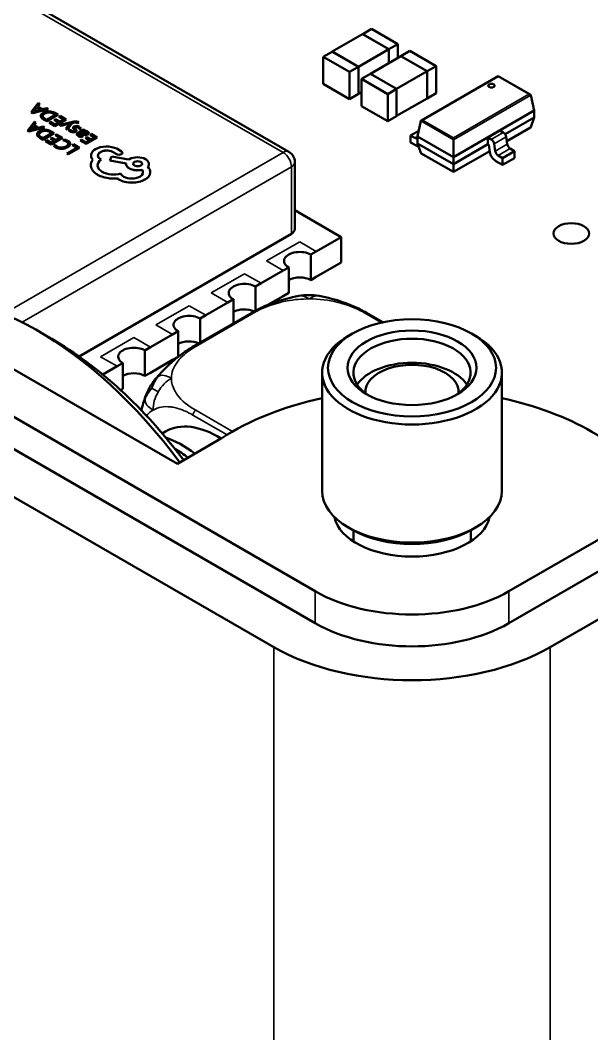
# Model space of a CAD drawing. Header units: millimetres. Extents: x -86 to 841, y -58 to 594.
# Drawn here: x 184.85 to 199.47, y 163.08 to 189 of the extents above; entities that cross this region are included whole.
import ezdxf

# ---------------------------------------------------------------- set-up
doc = ezdxf.new("R2010")
doc.units = ezdxf.units.MM
doc.layers.add('Visible (ISO)', color=7, linetype='Continuous', lineweight=50)
doc.layers.add('Visible Narrow (ISO)', color=7, linetype='Continuous', lineweight=35)

msp = doc.modelspace()

# ---------------------------------------------------------------- linework, layer by layer
at = {"layer": 'Visible (ISO)'}
for p, q in [((120.274, 216.04), (192.399, 174.399)), ((192.399, 173.582), (120.274, 215.223)), ((119.213, 214.611), (191.338, 172.97)), ((182.252, 191.108), (191.727, 185.637)), ((193.612, 188.649), (193.841, 188.781)), ((193.841, 188.781), (194.512, 188.394)), ((192.834, 188.2), (193.611, 188.648)), ((193.611, 188.648), (194.282, 188.261)), ((194.283, 188.261), (193.612, 188.649)), ((193.612, 188.648), (193.612, 188.649)), ((192.604, 188.067), (192.833, 188.199)), ((192.833, 188.199), (193.504, 187.812)), ((193.505, 187.812), (192.834, 188.2)), ((192.834, 188.199), (192.834, 188.2)), ((194.282, 188.261), (193.505, 187.812)), ((194.282, 187.909), (194.282, 188.261)), ((194.512, 188.394), (194.283, 188.261)), ((194.283, 187.909), (194.283, 188.261)), ((194.512, 188.041), (194.512, 188.394)), ((194.588, 188.085), (194.817, 188.217)), ((194.817, 188.217), (195.488, 187.83)), ((197.349, 174.399), (221.3, 188.227)), ((193.275, 187.68), (192.604, 188.067)), ((192.604, 187.373), (192.604, 188.067)), ((193.81, 187.636), (194.587, 188.085)), ((194.587, 188.085), (195.258, 187.697)), ((195.259, 187.698), (194.588, 188.085)), ((194.588, 188.084), (194.588, 188.085)), ((188.872, 177.66), (171.539, 187.667)), ((193.504, 187.812), (193.275, 187.68)), ((193.275, 186.986), (193.275, 187.68)), ((193.504, 187.118), (193.504, 187.812)), ((193.505, 187.118), (193.505, 187.812)), ((195.258, 187.697), (194.481, 187.249)), ((195.258, 187.003), (195.258, 187.697)), ((195.488, 187.83), (195.259, 187.698)), ((195.259, 187.004), (195.259, 187.698)), ((195.488, 187.136), (195.488, 187.83)), ((193.58, 187.503), (193.81, 187.636)), ((194.251, 187.116), (193.58, 187.503)), ((193.58, 186.809), (193.58, 187.503)), ((194.481, 187.249), (193.81, 187.636)), ((193.81, 187.635), (193.81, 187.636)), ((193.81, 187.636), (194.481, 187.248)), ((195.114, 186.442), (197.078, 187.577)), ((197.078, 187.566), (197.078, 187.577)), ((197.078, 187.577), (197.898, 187.104)), ((221.3, 187.41), (197.349, 173.582)), ((193.275, 186.986), (192.604, 187.373)), ((193.58, 187.162), (193.505, 187.118)), ((194.481, 187.248), (194.251, 187.116)), ((194.481, 186.555), (194.481, 187.249)), ((194.481, 186.554), (194.481, 187.248)), ((195.488, 187.136), (195.259, 187.004)), ((185.311, 186.88), (185.133, 186.65)), ((185.352, 186.856), (185.311, 186.88)), ((193.504, 187.118), (193.275, 186.986)), ((193.505, 187.118), (193.504, 187.119)), ((194.251, 186.422), (194.251, 187.116)), ((195.258, 187.003), (194.481, 186.555)), ((195.259, 187.004), (195.258, 187.004)), ((197.998, 186.693), (197.911, 187.088)), ((185.133, 186.65), (185.173, 186.628)), ((185.133, 186.65), (185.173, 186.627)), ((185.133, 186.65), (185.133, 186.65)), ((185.173, 186.628), (185.57, 186.73)), ((185.173, 186.627), (185.57, 186.73)), ((185.173, 186.628), (185.173, 186.627)), ((185.19, 186.66), (185.191, 186.66)), ((185.282, 186.768), (185.205, 186.674)), ((185.282, 186.768), (185.205, 186.673)), ((185.216, 186.668), (185.378, 186.713)), ((185.378, 186.713), (185.282, 186.768)), ((185.377, 186.712), (185.282, 186.768)), ((185.282, 186.768), (185.282, 186.768)), ((185.303, 186.794), (185.352, 186.856)), ((185.303, 186.794), (185.352, 186.855)), ((185.422, 186.725), (185.303, 186.794)), ((185.352, 186.856), (185.352, 186.855)), ((185.529, 186.754), (185.422, 186.725)), ((185.57, 186.73), (185.529, 186.754)), ((185.57, 186.73), (185.57, 186.73)), ((185.82, 186.586), (185.741, 186.632)), ((194.251, 186.422), (193.58, 186.809)), ((195.933, 185.501), (197.998, 186.693)), ((197.998, 186.515), (197.998, 186.693)), ((198.409, 172.97), (222.36, 186.798)), ((185.215, 186.408), (185.037, 186.179)), ((185.206, 186.322), (185.256, 186.385)), ((185.207, 186.322), (185.256, 186.384)), ((185.256, 186.385), (185.215, 186.408)), ((185.256, 186.385), (185.256, 186.384)), ((185.379, 186.559), (185.379, 186.558)), ((185.45, 186.467), (185.532, 186.42)), ((185.45, 186.466), (185.532, 186.419)), ((185.485, 186.486), (185.528, 186.46)), ((185.528, 186.46), (185.75, 186.588)), ((185.532, 186.42), (185.82, 186.586)), ((185.532, 186.419), (185.82, 186.585)), ((185.532, 186.42), (185.532, 186.419)), ((185.626, 186.404), (185.593, 186.385)), ((185.593, 186.385), (185.593, 186.384)), ((185.593, 186.385), (185.741, 186.299)), ((185.593, 186.384), (185.741, 186.298)), ((185.737, 186.34), (185.626, 186.404)), ((185.75, 186.588), (185.708, 186.613)), ((185.749, 186.588), (185.708, 186.612)), ((185.759, 186.471), (185.726, 186.452)), ((185.726, 186.452), (185.726, 186.451)), ((185.726, 186.452), (185.829, 186.393)), ((185.726, 186.451), (185.828, 186.393)), ((185.829, 186.393), (185.737, 186.34)), ((185.741, 186.299), (186.029, 186.465)), ((185.741, 186.298), (186.029, 186.464)), ((185.862, 186.412), (185.759, 186.471)), ((185.82, 186.586), (185.82, 186.585)), ((185.874, 186.555), (185.841, 186.536)), ((185.841, 186.536), (185.841, 186.535)), ((185.841, 186.536), (185.959, 186.468)), ((185.841, 186.535), (185.958, 186.467)), ((185.959, 186.468), (185.862, 186.412)), ((186.192, 186.407), (185.862, 186.324)), ((186.029, 186.465), (185.874, 186.555)), ((185.9, 186.303), (186.11, 186.36)), ((185.9, 186.302), (186.11, 186.359)), ((186.029, 186.465), (186.029, 186.464)), ((186.059, 186.21), (186.184, 186.375)), ((186.059, 186.21), (186.184, 186.374)), ((186.11, 186.36), (186.11, 186.359)), ((186.132, 186.366), (186.12, 186.354)), ((186.131, 186.367), (186.131, 186.366)), ((186.131, 186.367), (186.132, 186.366)), ((186.131, 186.366), (186.132, 186.366)), ((186.184, 186.375), (186.237, 186.388)), ((186.184, 186.374), (186.237, 186.387)), ((186.184, 186.375), (186.184, 186.374)), ((186.319, 186.368), (186.351, 186.387)), ((186.319, 186.369), (186.351, 186.387)), ((186.319, 186.369), (186.319, 186.368)), ((186.351, 186.387), (186.351, 186.387)), ((194.481, 186.554), (194.251, 186.422)), ((194.481, 186.555), (194.481, 186.555)), ((195.014, 186.031), (195.101, 186.427)), ((197.256, 186.087), (197.998, 186.515)), ((197.998, 186.515), (197.913, 186.271)), ((185.037, 186.179), (185.076, 186.156)), ((185.037, 186.179), (185.037, 186.178)), ((185.037, 186.178), (185.076, 186.155)), ((185.076, 186.156), (185.474, 186.259)), ((185.076, 186.155), (185.474, 186.258)), ((185.076, 186.156), (185.076, 186.155)), ((185.094, 186.189), (185.095, 186.188)), ((185.185, 186.297), (185.109, 186.203)), ((185.185, 186.296), (185.109, 186.202)), ((185.119, 186.197), (185.282, 186.241)), ((185.282, 186.241), (185.185, 186.297)), ((185.185, 186.297), (185.185, 186.296)), ((185.281, 186.241), (185.185, 186.296)), ((185.326, 186.253), (185.206, 186.322)), ((185.433, 186.283), (185.326, 186.253)), ((185.432, 185.989), (185.654, 186.117)), ((185.474, 186.259), (185.433, 186.283)), ((185.436, 185.949), (185.724, 186.115)), ((185.436, 185.948), (185.724, 186.114)), ((185.474, 186.259), (185.474, 186.258)), ((185.654, 186.117), (185.612, 186.141)), ((185.653, 186.117), (185.612, 186.14)), ((185.724, 186.115), (185.645, 186.16)), ((185.724, 186.115), (185.724, 186.114)), ((185.741, 186.299), (185.741, 186.298)), ((185.862, 186.324), (185.9, 186.303)), ((185.862, 186.324), (185.862, 186.323)), ((185.862, 186.323), (185.9, 186.302)), ((185.9, 186.303), (185.9, 186.302)), ((186.12, 186.354), (186.019, 186.234)), ((186.019, 186.234), (186.019, 186.233)), ((186.019, 186.234), (186.059, 186.21)), ((186.019, 186.233), (186.059, 186.21)), ((186.059, 186.21), (186.059, 186.21)), ((186.127, 186.217), (186.092, 186.196)), ((186.092, 186.196), (186.092, 186.196)), ((186.206, 186.257), (186.206, 186.256)), ((186.295, 186.18), (186.295, 186.18)), ((186.471, 186.21), (186.339, 186.134)), ((186.377, 186.114), (186.446, 186.084)), ((186.377, 186.114), (186.377, 186.113)), ((186.377, 186.113), (186.446, 186.083)), ((186.378, 186.212), (186.415, 186.234)), ((186.378, 186.212), (186.415, 186.233)), ((186.378, 186.212), (186.378, 186.212)), ((186.424, 186.141), (186.404, 186.13)), ((186.404, 186.13), (186.459, 186.106)), ((186.424, 186.14), (186.405, 186.129)), ((186.415, 186.234), (186.415, 186.233)), ((186.507, 186.189), (186.471, 186.21)), ((186.475, 186.171), (186.507, 186.189)), ((186.476, 186.17), (186.475, 186.171)), ((186.476, 186.17), (186.507, 186.188)), ((186.507, 186.189), (186.507, 186.188)), ((186.607, 186.116), (186.607, 186.115)), ((194.839, 186.057), (195.046, 186.177)), ((196.812, 186.008), (197.119, 186.186)), ((197.119, 186.186), (197.207, 186.135)), ((197.299, 185.911), (197.901, 186.258)), ((185.283, 186.088), (185.283, 186.087)), ((185.354, 185.996), (185.436, 185.949)), ((185.354, 185.995), (185.436, 185.948)), ((185.389, 186.014), (185.432, 185.989)), ((185.436, 185.949), (185.436, 185.948)), ((185.53, 185.932), (185.497, 185.913)), ((185.497, 185.913), (185.497, 185.913)), ((185.497, 185.913), (185.645, 185.827)), ((185.497, 185.913), (185.645, 185.828)), ((185.641, 185.868), (185.53, 185.932)), ((185.663, 186), (185.63, 185.981)), ((185.63, 185.981), (185.63, 185.98)), ((185.63, 185.981), (185.733, 185.922)), ((185.63, 185.98), (185.732, 185.921)), ((185.733, 185.922), (185.641, 185.868)), ((185.645, 185.828), (185.933, 185.994)), ((185.645, 185.827), (185.933, 185.993)), ((185.766, 185.941), (185.663, 186)), ((185.778, 186.083), (185.745, 186.064)), ((185.745, 186.064), (185.745, 186.063)), ((185.745, 186.064), (185.863, 185.996)), ((185.745, 186.063), (185.862, 185.996)), ((185.863, 185.996), (185.766, 185.941)), ((185.933, 185.994), (185.778, 186.083)), ((185.933, 185.994), (185.933, 185.993)), ((185.978, 185.954), (185.943, 185.933)), ((185.943, 185.933), (185.943, 185.932)), ((186.134, 185.841), (186.134, 185.84)), ((186.299, 186.088), (186.299, 186.087)), ((186.423, 185.944), (186.39, 185.925)), ((186.39, 185.925), (186.39, 185.924)), ((186.39, 185.925), (186.538, 185.839)), ((186.39, 185.924), (186.538, 185.839)), ((186.534, 185.88), (186.423, 185.944)), ((186.425, 186.016), (186.46, 186.036)), ((186.425, 186.015), (186.46, 186.035)), ((186.425, 186.016), (186.425, 186.015)), ((186.46, 186.036), (186.46, 186.035)), ((186.556, 186.011), (186.523, 185.992)), ((186.523, 185.992), (186.523, 185.992)), ((186.523, 185.992), (186.625, 185.933)), ((186.523, 185.992), (186.626, 185.933)), ((186.626, 185.933), (186.534, 185.88)), ((186.538, 185.839), (186.825, 186.005)), ((186.538, 185.839), (186.825, 186.005)), ((186.538, 185.839), (186.538, 185.839)), ((186.659, 185.952), (186.556, 186.011)), ((186.671, 186.095), (186.638, 186.076)), ((186.638, 186.076), (186.638, 186.075)), ((186.638, 186.076), (186.755, 186.008)), ((186.638, 186.075), (186.755, 186.008)), ((186.755, 186.008), (186.659, 185.952)), ((186.825, 186.005), (186.671, 186.095)), ((186.825, 186.005), (186.825, 186.005)), ((194.839, 186.057), (194.95, 185.993)), ((194.839, 185.88), (194.839, 186.057)), ((194.839, 185.88), (195.013, 185.779)), ((195.014, 185.854), (195.014, 186.031)), ((195.014, 186.031), (195.933, 185.501)), ((195.014, 185.854), (195.098, 185.61)), ((195.014, 185.854), (195.933, 185.323)), ((195.933, 185.946), (195.933, 185.996)), ((195.933, 185.501), (195.933, 185.946)), ((196.812, 186.008), (196.899, 185.957)), ((196.812, 185.83), (196.812, 186.008)), ((197.003, 185.659), (196.975, 185.842)), ((197.311, 185.836), (197.282, 186.02)), ((185.645, 185.828), (185.645, 185.827)), ((185.748, 185.821), (185.71, 185.799)), ((185.71, 185.799), (185.71, 185.798)), ((186.299, 185.744), (186.044, 185.597)), ((186.044, 185.597), (186.044, 185.597)), ((186.044, 185.597), (186.081, 185.575)), ((186.044, 185.597), (186.081, 185.576)), ((186.081, 185.576), (186.369, 185.742)), ((186.081, 185.575), (186.369, 185.741)), ((186.217, 185.83), (186.185, 185.811)), ((186.185, 185.811), (186.185, 185.81)), ((186.185, 185.811), (186.299, 185.744)), ((186.185, 185.81), (186.298, 185.744)), ((186.369, 185.742), (186.217, 185.83)), ((186.369, 185.742), (186.369, 185.741)), ((187.211, 185.64), (187.303, 185.587)), ((187.211, 185.64), (187.211, 185.639)), ((187.211, 185.639), (187.303, 185.586)), ((187.444, 185.649), (187.324, 185.719)), ((187.466, 185.615), (187.466, 185.614)), ((195.111, 185.596), (195.933, 185.122)), ((195.933, 185.323), (196.812, 185.83)), ((195.933, 185.122), (196.861, 185.658)), ((196.812, 185.83), (196.836, 185.816)), ((196.865, 185.633), (196.836, 185.816)), ((197.19, 185.48), (197.497, 185.657)), ((197.386, 185.721), (197.497, 185.657)), ((197.497, 185.48), (197.497, 185.657)), ((186.081, 185.576), (186.081, 185.575)), ((186.664, 185.543), (186.664, 185.542)), ((186.921, 185.439), (186.904, 185.449)), ((186.921, 185.439), (186.921, 185.438)), ((187.191, 185.517), (187.146, 185.418)), ((187.146, 185.418), (187.563, 185.342)), ((187.146, 185.418), (187.146, 185.417)), ((187.146, 185.417), (187.563, 185.341)), ((187.628, 185.439), (187.191, 185.517)), ((187.562, 185.33), (187.562, 185.329)), ((187.649, 185.451), (187.628, 185.439)), ((188.144, 185.332), (188.144, 185.331)), ((191.877, 185.378), (191.877, 183.663)), ((195.933, 185.323), (195.933, 185.501)), ((195.933, 185.323), (195.933, 185.128)), ((197.016, 185.402), (197.19, 185.302)), ((197.079, 185.544), (197.19, 185.48)), ((197.19, 185.302), (197.19, 185.48)), ((197.19, 185.302), (197.497, 185.48)), ((186.658, 185.292), (186.658, 185.292)), ((186.659, 185.276), (186.659, 185.275)), ((187.974, 185.181), (187.974, 185.18)), ((188.179, 185.12), (188.179, 185.119)), ((195.933, 185.128), (195.933, 185.122)), ((187.336, 184.959), (187.336, 184.958)), ((193.062, 183.459), (191.877, 184.143)), ((186.359, 180.405), (191.789, 183.541)), ((192.426, 183.091), (193.062, 183.459)), ((193.062, 183.459), (193.062, 182.806)), ((192.284, 183.01), (192.426, 183.091)), ((192.284, 182.357), (192.284, 183.01)), ((192.426, 182.438), (193.062, 182.806)), ((191.012, 182.275), (191.577, 182.602)), ((191.577, 182.602), (191.719, 182.683)), ((191.719, 182.03), (191.719, 182.683)), ((190.87, 182.193), (191.012, 182.275)), ((192.284, 182.357), (192.426, 182.438)), ((190.87, 181.575), (190.87, 182.193)), ((191.577, 181.948), (191.719, 182.03)), ((189.597, 181.458), (190.163, 181.785)), ((190.163, 181.785), (190.305, 181.867)), ((190.305, 181.25), (190.305, 181.867)), ((191.186, 181.723), (191.577, 181.948)), ((189.292, 180.666), (190.777, 181.523)), ((189.456, 181.377), (189.597, 181.458)), ((194.129, 181.278), (193.706, 181.523)), ((189.456, 180.76), (189.456, 181.377)), ((185.661, 180.854), (185.307, 181.058)), ((188.183, 180.642), (188.749, 180.969)), ((188.749, 180.969), (188.89, 181.05)), ((188.89, 180.397), (188.89, 181.05)), ((193.354, 180.992), (193.248, 180.931)), ((196.394, 180.992), (196.5, 180.931)), ((188.042, 180.56), (188.183, 180.642)), ((188.042, 179.907), (188.042, 180.56)), ((188.749, 180.315), (188.89, 180.397)), ((186.966, 179.939), (187.335, 180.152)), ((187.335, 180.152), (187.476, 180.234)), ((187.476, 179.58), (187.476, 180.234)), ((188.183, 179.989), (188.749, 180.315)), ((188.042, 179.907), (188.183, 179.989)), ((192.574, 176.971), (192.574, 179.992)), ((197.174, 176.971), (197.174, 179.992)), ((187.417, 179.546), (187.476, 179.58)), ((188.484, 178.437), (188.57, 178.486)), ((199.47, 178.481), (200.884, 177.665)), ((188.872, 177.66), (190.005, 178.314)), ((193.354, 175.97), (193.248, 176.032)), ((196.394, 175.97), (196.5, 176.032)), ((193.374, 175.676), (193.374, 175.959)), ((196.374, 175.676), (196.374, 175.959))]:
    msp.add_line(p, q, dxfattribs=at)
msp.add_arc((191.577, 185.378), 0.3, 0, 60, dxfattribs=at)
for centre, major_axis in [((196.905, 187.33), (0.0812, 0)), ((198.948, 183.549), (-0.457, 0)), ((194.874, 180.114), (-2.15, 0)), ((194.874, 180.114), (1.65, 0))]:
    msp.add_ellipse(centre, major_axis=major_axis, ratio=0.57735, dxfattribs=at)
for centre, major_axis, ratio, start_param, end_param in [((196.905, 187.239), (-0.0812, 0), 0.57735, 4.450941, 4.973837), ((197.865, 187.085), (0.046, 0), 0.57735, 0.126103, 1.570796), ((198.191, 156.574), (-12.723, 30.077), 0.090582, 6.242678, 6.294421), ((187.516, 177.036), (-1.97, 9.604), 0.148428, 6.251288, 6.332549), ((187.516, 177.036), (-1.97, 9.604), 0.148428, 6.251288, 6.332549), ((176.248, 163.142), (9.454, 23.508), 0.108906, 6.267704, 6.324384), ((183.485, 174.967), (2.147, 11.674), 0.137428, 6.234346, 6.307563), ((183.485, 174.966), (2.147, 11.674), 0.137428, 6.234346, 6.307563), ((196.123, 186.077), (-10.695, 0.479), 0.060123, 6.189326, 6.293771), ((196.123, 186.076), (-10.695, 0.479), 0.060123, 6.189326, 6.285246), ((217.943, 189.286), (32.515, 2.735), 0.038716, 3.143359, 3.197224), ((186.207, 186.402), (-0.151, 0.03), 0.261871, 3.492368, 3.800979), ((195.146, 186.424), (0.046, 0), 0.57735, 1.570796, 3.015489), ((196.027, 185.605), (-10.695, 0.479), 0.060123, 6.189326, 6.293771), ((196.027, 185.604), (-10.695, 0.479), 0.060123, 6.189326, 6.285246), ((198.095, 156.103), (-12.723, 30.077), 0.090582, 6.242678, 6.294421), ((187.42, 176.565), (-1.97, 9.604), 0.148428, 6.251288, 6.332549), ((187.42, 176.564), (-1.97, 9.604), 0.148428, 6.251288, 6.332549), ((176.152, 162.671), (9.454, 23.508), 0.108906, 6.267704, 6.324384), ((183.389, 174.496), (2.147, 11.674), 0.137428, 6.234346, 6.307563), ((183.389, 174.495), (2.147, 11.674), 0.137428, 6.234346, 6.307563), ((186.103, 186.341), (-0.133, 0.167), 0.410259, 2.756968, 3.080371), ((186.805, 185.935), (-0.597, 0.33), 0.147635, 0.062665, 0.340222), ((190.953, 185.46), (-4.747, 0.801), 0.070102, 6.198568, 6.287117), ((186.805, 185.934), (-0.597, 0.33), 0.147635, 0.081452, 0.340222), ((184.562, 187.593), (-1.68, 1.41), 0.040861, 3.183612, 3.319859), ((184.562, 187.592), (-1.68, 1.41), 0.040861, 3.183612, 3.319859), ((187.313, 184.332), (-1.084, 1.955), 0.202583, 6.142598, 6.286679), ((186.624, 185.96), (-0.365, 0.295), 0.096156, 0.106075, 0.405246), ((190.549, 174.544), (-4.274, 11.726), 0.060863, 6.210712, 6.293888), ((190.549, 174.545), (-4.274, 11.726), 0.060863, 6.210712, 6.293888), ((184.851, 186.4), (-1.444, 0.222), 0.128329, 2.982917, 3.131669), ((184.851, 186.399), (-1.444, 0.222), 0.128329, 2.982917, 3.131669), ((185.194, 186.838), (-1.099, 0.666), 0.100092, 3.173278, 3.381212), ((185.194, 186.837), (-1.099, 0.666), 0.100092, 3.173278, 3.202183), ((186.012, 184.118), (0.289, 2.18), 0.284169, 6.166341, 6.292723), ((212.358, 187.504), (-26.009, -1.421), 0.02399, 6.235879, 6.319932), ((212.358, 187.503), (-26.009, -1.421), 0.02399, 6.235879, 6.281222), ((176.546, 184.928), (9.876, 1.285), 0.07098, 0.029514, 0.092518), ((184.229, 181.512), (2.341, 4.647), 0.155184, 6.274333, 6.39313), ((185.839, 184.976), (0.699, 1.167), 0.256377, 0.004149, 0.161317), ((185.839, 184.975), (0.699, 1.167), 0.256377, 0.004149, 0.161317), ((186.361, 186.819), (-0.16, 0.724), 0.302444, 3.072579, 3.236754), ((184.683, 185.965), (1.872, 0.157), 0.092397, 0.001236, 0.132209), ((184.683, 185.964), (1.872, 0.157), 0.092397, 0.001236, 0.132209), ((174.744, 185.135), (11.863, 0.983), 0.047794, 6.283013, 6.352003), ((197.207, 186.046), (-0.0544, 0.0942), 0.57735, 4.122653, 5.497787), ((197.868, 186.277), (0.046, 0), 0.57735, 5.497787, 6.085663), ((217.847, 188.815), (32.515, 2.735), 0.038716, 3.143359, 3.197224), ((184.859, 183.552), (-1.163, -2.358), 0.307644, 3.121436, 3.242687), ((184.859, 183.551), (-1.163, -2.358), 0.307644, 3.121436, 3.242687), ((173.121, 183.83), (-12.959, -2.021), 0.05889, 3.128826, 3.214536), ((173.121, 183.829), (-12.959, -2.021), 0.05889, 3.132929, 3.214536), ((194.95, 186.082), (0.0544, -0.0942), 0.57735, 5.497787, 6.47973), ((196.899, 185.869), (-0.0544, 0.0942), 0.57735, 4.122653, 5.497787), ((188.774, 185.624), (-3.073, 0.203), 0.10688, 0.083651, 0.21374), ((188.774, 185.623), (-3.073, 0.203), 0.10688, 0.083651, 0.21374), ((165.09, 188.011), (-21.044, 2.176), 0.053909, 3.067268, 3.144314), ((165.09, 188.01), (-21.044, 2.176), 0.053909, 3.067268, 3.144314), ((187.058, 185.54), (-0.402, -0.003), 0.580876, 4.737995, 5.485314), ((187.022, 185.493), (-0.455, -0.04), 0.609824, 3.934747, 4.606017), ((195.013, 185.957), (0.109, -0.188), 0.57735, 5.497787, 5.705971), ((195.143, 185.615), (0.046, 0), 0.57735, 3.339115, 3.926991), ((197.016, 185.58), (-0.109, 0.188), 0.57735, 0.981061, 2.356194), ((197.079, 185.632), (-0.0544, 0.0942), 0.57735, 0.981061, 2.356194), ((197.386, 185.81), (-0.0544, 0.0942), 0.57735, 0.981061, 2.356194), ((187.165, 185.252), (-0.504, 0.07), 0.643041, 5.915772, 6.420834), ((187.165, 185.251), (-0.504, 0.07), 0.643041, 0.088554, 0.137649), ((187.738, 185.116), (-0.441, -0.009), 0.5963, 2.317405, 3.075775), ((187.738, 185.115), (-0.441, -0.009), 0.5963, 2.317405, 3.075775), ((186.04, 184.884), (2.138, 0.255), 0.273303, 6.22952, 6.499459), ((186.04, 184.883), (2.138, 0.255), 0.273303, 6.22952, 6.250551), ((187.476, 185.497), (-0.836, -0.212), 0.5992, 0.551984, 1.031967), ((187.476, 185.496), (-0.836, -0.212), 0.5992, 0.551984, 1.031967), ((187.746, 185.157), (-0.511, -0.031), 0.597342, 0.733899, 1.46849), ((187.746, 185.156), (-0.511, -0.031), 0.597342, 0.733899, 1.46849), ((187.719, 185.116), (-0.46, -0.006), 0.578117, 1.549864, 2.341659), ((187.719, 185.115), (-0.46, -0.006), 0.578117, 1.549864, 2.341659), ((191.577, 183.663), (0.3, 0), 0.57735, 5.497787, 6.283185), ((192.002, 182.846), (-0.4, 0), 0.57735, 3.926991, 7.068584), ((185.307, 173.506), (-4.625, 8.011), 0.57735, 4.909901, 6.102708), ((190.587, 182.03), (-0.4, 0), 0.57735, 3.926991, 7.068584), ((192.002, 182.193), (-0.4, 0), 0.57735, 3.926991, 5.497787), ((189.173, 181.213), (-0.4, 0), 0.57735, 3.926991, 7.068584), ((190.587, 181.377), (-0.4, 0), 0.57735, 4.036431, 5.497787), ((194.874, 179.992), (-2.3, 0), 0.57735, 5.497787, 10.210176), ((194.874, 179.992), (-1.5, 0), 0.57735, 2.405022, 7.019756), ((185.661, 173.71), (-4.375, 7.578), 0.57735, 4.92135, 5.497787), ((189.173, 180.56), (-0.4, 0), 0.57735, 4.039112, 5.497787), ((187.759, 180.397), (-0.4, 0), 0.57735, 3.926991, 7.068584), ((194.874, 179.377), (1.5, 0), 0.57735, 0.363062, 2.77853), ((194.874, 179.502), (-1.193, 0), 0.57735, 3.089178, 6.3356), ((187.759, 179.744), (-0.4, 0), 0.57735, 3.926991, 5.497787), ((194.874, 175.827), (6.5, 0), 0.57735, 1.932476, 2.417366), ((194.874, 175.827), (6.5, 0), 0.57735, 0.785398, 1.209116), ((189.908, 176.17), (-1.338, 2.317), 0.57735, 5.454604, 6.283185), ((194.874, 176.971), (2.3, 0), 0.57735, 3.141593, 6.283185), ((194.874, 176.44), (2, 0), 0.57735, 3.262914, 6.161864), ((194.874, 176.848), (2.15, 0), 0.57735, 3.926991, 5.497787), ((194.874, 175.827), (3.5, 0), 0.57735, 3.926991, 5.497787), ((194.874, 175.011), (-3.5, 0), 0.57735, 0.785398, 2.356194), ((194.874, 175.011), (-5, 0), 0.57735, 0.785398, 2.356194)]:
    msp.add_ellipse(centre, major_axis=major_axis, ratio=ratio, start_param=start_param, end_param=end_param, dxfattribs=at)
for points in [[(185.205, 186.674), (185.203, 186.671), (185.198, 186.667), (185.19, 186.66)], [(185.205, 186.673), (185.203, 186.67), (185.198, 186.666), (185.19, 186.66)], [(185.191, 186.66), (185.201, 186.664), (185.209, 186.667), (185.216, 186.668)], [(185.438, 186.636), (185.395, 186.611), (185.376, 186.583), (185.379, 186.552)], [(185.379, 186.558), (185.379, 186.556), (185.379, 186.554), (185.379, 186.551)], [(185.379, 186.552), (185.383, 186.521), (185.407, 186.492), (185.45, 186.467)], [(185.379, 186.551), (185.383, 186.52), (185.407, 186.492), (185.45, 186.466)], [(186.11, 186.36), (186.12, 186.363), (186.127, 186.365), (186.131, 186.367)], [(186.11, 186.359), (186.12, 186.362), (186.127, 186.364), (186.131, 186.366)], [(186.331, 186.403), (186.299, 186.421), (186.253, 186.422), (186.192, 186.407)], [(186.237, 186.388), (186.265, 186.394), (186.286, 186.393), (186.303, 186.383)], [(186.237, 186.387), (186.265, 186.393), (186.286, 186.392), (186.303, 186.382)], [(186.303, 186.383), (186.309, 186.379), (186.315, 186.375), (186.319, 186.369)], [(186.303, 186.382), (186.309, 186.379), (186.315, 186.374), (186.319, 186.368)], [(185.109, 186.203), (185.107, 186.2), (185.102, 186.195), (185.094, 186.189)], [(185.109, 186.202), (185.107, 186.199), (185.102, 186.195), (185.094, 186.188)], [(185.095, 186.188), (185.105, 186.192), (185.113, 186.195), (185.119, 186.197)], [(185.342, 186.165), (185.299, 186.14), (185.28, 186.112), (185.283, 186.081)], [(186.092, 186.196), (186.101, 186.183), (186.114, 186.172), (186.132, 186.162)], [(186.092, 186.196), (186.101, 186.184), (186.114, 186.173), (186.132, 186.163)], [(186.165, 186.178), (186.145, 186.189), (186.133, 186.202), (186.127, 186.217)], [(186.132, 186.163), (186.154, 186.15), (186.179, 186.142), (186.205, 186.14)], [(186.132, 186.162), (186.154, 186.149), (186.179, 186.141), (186.205, 186.139)], [(186.201, 186.166), (186.188, 186.167), (186.176, 186.171), (186.165, 186.178)], [(186.205, 186.14), (186.232, 186.137), (186.254, 186.141), (186.272, 186.152)], [(186.205, 186.139), (186.232, 186.136), (186.254, 186.14), (186.272, 186.151)], [(186.243, 186.187), (186.244, 186.181), (186.24, 186.176), (186.232, 186.171)], [(186.243, 186.186), (186.243, 186.186), (186.243, 186.185), (186.243, 186.185)], [(186.258, 186.25), (186.257, 186.257), (186.26, 186.262), (186.268, 186.267)], [(186.258, 186.252), (186.258, 186.257), (186.261, 186.262), (186.268, 186.266)], [(186.339, 186.134), (186.287, 186.104), (186.286, 186.074), (186.335, 186.046)], [(186.338, 186.258), (186.36, 186.246), (186.373, 186.231), (186.378, 186.212)], [(186.338, 186.257), (186.36, 186.245), (186.373, 186.23), (186.378, 186.212)], [(186.481, 186.156), (186.46, 186.156), (186.441, 186.151), (186.424, 186.141)], [(186.481, 186.155), (186.46, 186.155), (186.441, 186.15), (186.424, 186.14)], [(186.459, 186.106), (186.478, 186.097), (186.494, 186.093), (186.506, 186.093)], [(186.542, 186.102), (186.552, 186.108), (186.556, 186.115), (186.555, 186.122)], [(186.555, 186.12), (186.555, 186.12), (186.555, 186.121), (186.555, 186.121)], [(186.581, 186.083), (186.6, 186.093), (186.608, 186.105), (186.607, 186.118)], [(186.581, 186.082), (186.599, 186.092), (186.607, 186.103), (186.607, 186.115)], [(185.283, 186.087), (185.283, 186.085), (185.283, 186.082), (185.283, 186.08)], [(185.283, 186.081), (185.287, 186.049), (185.31, 186.021), (185.354, 185.996)], [(185.283, 186.08), (185.287, 186.048), (185.31, 186.02), (185.354, 185.995)], [(186.075, 185.918), (186.043, 185.936), (186.011, 185.948), (185.978, 185.954)], [(186.08, 185.841), (186.078, 185.819), (186.06, 185.798), (186.026, 185.778)], [(186.134, 185.838), (186.136, 185.867), (186.116, 185.894), (186.075, 185.918)], [(186.134, 185.837), (186.134, 185.838), (186.134, 185.839), (186.134, 185.84)], [(186.299, 186.087), (186.299, 186.073), (186.311, 186.059), (186.335, 186.045)], [(186.335, 186.046), (186.362, 186.03), (186.392, 186.02), (186.425, 186.016)], [(186.335, 186.045), (186.362, 186.029), (186.392, 186.019), (186.425, 186.015)], [(186.46, 186.036), (186.423, 186.038), (186.393, 186.046), (186.368, 186.061)], [(186.446, 186.084), (186.498, 186.061), (186.543, 186.061), (186.581, 186.083)], [(186.446, 186.083), (186.498, 186.06), (186.543, 186.06), (186.581, 186.082)], [(185.799, 185.772), (185.774, 185.786), (185.758, 185.803), (185.748, 185.821)], [(185.766, 185.752), (185.809, 185.727), (185.858, 185.715), (185.914, 185.715)], [(185.766, 185.752), (185.809, 185.728), (185.858, 185.716), (185.914, 185.716)], [(185.909, 185.745), (185.868, 185.745), (185.831, 185.754), (185.799, 185.772)], [(186.026, 185.778), (185.99, 185.757), (185.951, 185.746), (185.909, 185.745)], [(185.914, 185.715), (185.97, 185.715), (186.021, 185.729), (186.067, 185.756)], [(185.914, 185.716), (185.97, 185.716), (186.021, 185.73), (186.067, 185.756)], [(186.776, 185.705), (186.655, 185.633), (186.63, 185.522), (186.71, 185.433)], [(186.904, 185.449), (186.817, 185.499), (186.817, 185.582), (186.904, 185.633)], [(186.838, 185.54), (186.839, 185.573), (186.861, 185.607), (186.904, 185.632)], [(186.904, 185.633), (186.988, 185.681), (187.121, 185.685), (187.211, 185.64)], [(186.904, 185.632), (186.988, 185.68), (187.121, 185.684), (187.211, 185.639)], [(187.303, 185.587), (187.307, 185.584), (187.309, 185.581), (187.313, 185.578)], [(187.303, 185.586), (187.307, 185.583), (187.309, 185.58), (187.313, 185.578)], [(187.44, 185.578), (187.473, 185.597), (187.475, 185.629), (187.444, 185.649)], [(187.44, 185.578), (187.457, 185.587), (187.466, 185.601), (187.466, 185.614)], [(186.664, 185.542), (186.664, 185.505), (186.679, 185.467), (186.71, 185.433)], [(186.951, 185.126), (186.804, 185.211), (186.794, 185.347), (186.921, 185.439)], [(186.833, 185.292), (186.833, 185.344), (186.862, 185.396), (186.921, 185.438)], [(187.313, 185.578), (187.348, 185.558), (187.405, 185.558), (187.44, 185.578)], [(187.313, 185.578), (187.348, 185.557), (187.405, 185.557), (187.44, 185.578)], [(188.058, 185.451), (187.945, 185.516), (187.761, 185.516), (187.649, 185.451)], [(187.97, 185.332), (187.97, 185.349), (187.959, 185.366), (187.937, 185.378)], [(187.422, 185.081), (187.268, 185.038), (187.08, 185.052), (186.951, 185.126)], [(187.647, 185.214), (187.735, 185.163), (187.868, 185.152), (187.974, 185.181)], [(187.647, 185.213), (187.735, 185.162), (187.868, 185.151), (187.974, 185.18)], [(187.974, 185.181), (188.013, 185.12), (187.992, 185.049), (187.909, 185.001)], [(187.974, 185.18), (187.986, 185.16), (187.993, 185.14), (187.993, 185.119)], [(187.156, 184.959), (187.215, 184.953), (187.275, 184.954), (187.336, 184.959)], [(187.156, 184.958), (187.215, 184.952), (187.275, 184.953), (187.336, 184.958)], [(187.336, 184.959), (187.35, 184.948), (187.363, 184.938), (187.379, 184.929)], [(187.336, 184.958), (187.35, 184.947), (187.363, 184.938), (187.379, 184.928)], [(187.909, 185.001), (187.796, 184.936), (187.612, 184.936), (187.5, 185.001)], [(190.777, 181.523), (191.126, 181.724), (191.532, 181.87), (191.98, 181.951)], [(191.98, 181.951), (191.98, 181.951), (191.981, 181.951), (191.981, 181.951)], [(192.502, 181.951), (192.502, 181.951), (192.502, 181.951), (192.502, 181.951)], [(188.32, 179.838), (188.32, 179.838), (188.32, 179.838), (188.32, 179.838)], [(187.948, 179.027), (187.979, 179.146), (188.016, 179.266), (188.059, 179.386)], [(188.059, 179.386), (188.059, 179.386), (188.059, 179.386), (188.059, 179.386)], [(188.811, 178.04), (188.921, 177.977), (189.033, 177.902), (189.143, 177.816)]]:
    msp.add_open_spline(points, degree=3, dxfattribs=at)
for points, knots in [([(187.563, 185.342), (187.561, 185.331), (187.562, 185.319), (187.568, 185.296), (187.573, 185.284), (187.587, 185.262), (187.596, 185.252), (187.619, 185.232), (187.632, 185.222), (187.647, 185.214)], [-0.02461477, -0.02461477, -0.02461477, -0.02461477, -0.01851923, -0.01851923, -0.01237653, -0.01237653, -0.00628907, -0.00628907, 0, 0, 0, 0]), ([(187.562, 185.329), (187.562, 185.322), (187.563, 185.314), (187.568, 185.295), (187.573, 185.283), (187.587, 185.261), (187.596, 185.251), (187.619, 185.231), (187.632, 185.221), (187.647, 185.213)], [-0.02248923, -0.02248923, -0.02248923, -0.02248923, -0.01851923, -0.01851923, -0.01237653, -0.01237653, -0.00628907, -0.00628907, 0, 0, 0, 0]), ([(187.937, 185.379), (187.892, 185.405), (187.821, 185.404), (187.778, 185.379), (187.733, 185.353), (187.735, 185.312), (187.778, 185.287)], [0, 0, 0, 0, 1, 1, 1, 2, 2, 2, 2]), ([(187.937, 185.378), (187.892, 185.404), (187.821, 185.403), (187.778, 185.378), (187.756, 185.365), (187.745, 185.349), (187.745, 185.333)], [0, 0, 0, 0, 1, 1, 1, 1.49011, 1.49011, 1.49011, 1.49011]), ([(187.778, 185.287), (187.821, 185.262), (187.892, 185.261), (187.982, 185.313), (187.98, 185.354), (187.937, 185.379)], [2, 2, 2, 2, 3, 3, 4, 4, 4, 4]), ([(188.113, 185.258), (188.127, 185.274), (188.136, 185.291), (188.145, 185.325), (188.145, 185.342), (188.135, 185.376), (188.125, 185.393), (188.098, 185.424), (188.08, 185.438), (188.058, 185.451)], [-0.03624865, -0.03624865, -0.03624865, -0.03624865, -0.02717459, -0.02717459, -0.01821182, -0.01821182, -0.00926354, -0.00926354, 0, 0, 0, 0]), ([(188.113, 185.258), (188.127, 185.273), (188.136, 185.29), (188.142, 185.315), (188.144, 185.323), (188.144, 185.331)], [-0.03616338, -0.03616338, -0.03616338, -0.03616338, -0.02717459, -0.02717459, -0.02293953, -0.02293953, -0.02293953, -0.02293953]), ([(186.659, 185.276), (186.664, 185.234), (186.682, 185.193), (186.74, 185.117), (186.78, 185.083), (186.831, 185.054)], [-0.04315559, -0.04315559, -0.04315559, -0.04315559, -0.02136061, -0.02136061, 0, 0, 0, 0]), ([(186.659, 185.275), (186.664, 185.233), (186.682, 185.192), (186.74, 185.117), (186.78, 185.082), (186.831, 185.053)], [-0.04315559, -0.04315559, -0.04315559, -0.04315559, -0.02136061, -0.02136061, 0, 0, 0, 0]), ([(187.5, 185.001), (187.481, 185.012), (187.465, 185.024), (187.439, 185.051), (187.428, 185.066), (187.422, 185.081)], [-0.01600597, -0.01600597, -0.01600597, -0.01600597, -0.0080898, -0.0080898, 0, 0, 0, 0]), ([(191.981, 181.951), (192.06, 181.965), (192.142, 181.974), (192.318, 181.976), (192.412, 181.967), (192.502, 181.951)], [0, 0, 0, 0, 0.02464126, 0.02464126, 0.052626, 0.052626, 0.052626, 0.052626]), ([(192.502, 181.951), (192.821, 181.894), (193.121, 181.801), (193.497, 181.636), (193.603, 181.582), (193.706, 181.523)], [0, 0, 0, 0, 0.1038782, 0.1038782, 0.1470033, 0.1470033, 0.1470033, 0.1470033]), ([(188.32, 179.838), (188.529, 180.084), (188.758, 180.298), (189.09, 180.541), (189.19, 180.606), (189.292, 180.666)], [0, 0, 0, 0, 0.1038782, 0.1038782, 0.1470033, 0.1470033, 0.1470033, 0.1470033]), ([(188.059, 179.386), (188.086, 179.461), (188.12, 179.537), (188.206, 179.69), (188.261, 179.768), (188.32, 179.838)], [0, 0, 0, 0, 0.02464126, 0.02464126, 0.052626, 0.052626, 0.052626, 0.052626]), ([(189.319, 177.918), (189.318, 177.919), (189.317, 177.92), (189.068, 178.112), (188.817, 178.25), (188.576, 178.328)], [29.1092246, 29.1092246, 29.1092246, 29.1092246, 29.1097852, 29.1097852, 29.2190148, 29.2190148, 29.2190148, 29.2190148])]:
    msp.add_open_spline(points, degree=3, knots=knots, dxfattribs=at)
at = {"layer": 'Visible Narrow (ISO)'}
for p, q in [((191.577, 185.623), (182.102, 191.093)), ((195.146, 186.45), (197.078, 187.566)), ((197.078, 187.566), (197.865, 187.111)), ((195.933, 185.996), (197.865, 187.111)), ((195.933, 185.946), (197.911, 187.088)), ((185.205, 186.674), (185.205, 186.673)), ((185.593, 186.645), (185.593, 186.644)), ((185.379, 186.552), (185.379, 186.551)), ((185.45, 186.467), (185.45, 186.466)), ((185.478, 186.614), (185.478, 186.613)), ((185.708, 186.613), (185.708, 186.612)), ((186.237, 186.388), (186.237, 186.387)), ((186.303, 186.383), (186.303, 186.382)), ((195.101, 186.427), (195.933, 185.946)), ((195.146, 186.45), (195.933, 185.996)), ((185.109, 186.203), (185.109, 186.202)), ((185.382, 186.143), (185.382, 186.142)), ((185.497, 186.173), (185.497, 186.172)), ((185.612, 186.141), (185.612, 186.14)), ((186.132, 186.163), (186.132, 186.162)), ((186.205, 186.14), (186.205, 186.139)), ((186.226, 186.217), (186.226, 186.216)), ((186.243, 186.187), (186.243, 186.186)), ((186.268, 186.267), (186.268, 186.266)), ((186.272, 186.152), (186.272, 186.151)), ((186.294, 186.176), (186.294, 186.175)), ((186.338, 186.258), (186.338, 186.257)), ((186.424, 186.141), (186.424, 186.14)), ((186.481, 186.156), (186.481, 186.155)), ((186.537, 186.143), (186.537, 186.143)), ((186.555, 186.122), (186.555, 186.121)), ((196.899, 185.957), (197.207, 186.135)), ((197.298, 185.916), (197.913, 186.271)), ((185.283, 186.081), (185.283, 186.08)), ((185.354, 185.996), (185.354, 185.995)), ((186.036, 185.902), (186.036, 185.901)), ((186.335, 186.046), (186.335, 186.045)), ((186.446, 186.084), (186.446, 186.083)), ((186.581, 186.083), (186.581, 186.082)), ((194.95, 185.993), (195.014, 186.03)), ((196.975, 185.842), (197.282, 186.02)), ((184.43, 181.496), (191.577, 185.623)), ((185.766, 185.752), (185.766, 185.752)), ((185.914, 185.716), (185.914, 185.715)), ((186.067, 185.756), (186.067, 185.756)), ((186.134, 185.838), (186.134, 185.837)), ((186.904, 185.633), (186.904, 185.632)), ((187.303, 185.587), (187.303, 185.586)), ((195.098, 185.61), (195.933, 185.128)), ((195.933, 185.128), (196.86, 185.663)), ((197.003, 185.659), (197.311, 185.836)), ((197.079, 185.544), (197.386, 185.721)), ((187.313, 185.578), (187.313, 185.578)), ((187.44, 185.578), (187.44, 185.578)), ((187.937, 185.379), (187.937, 185.378)), ((191.789, 185.255), (184.901, 181.278)), ((187.647, 185.214), (187.647, 185.213)), ((188.178, 185.107), (188.178, 185.106)), ((191.789, 183.541), (191.789, 185.255)), ((186.831, 185.054), (186.831, 185.053)), ((187.156, 184.959), (187.156, 184.958)), ((187.379, 184.929), (187.379, 184.928)), ((187.712, 184.85), (187.712, 184.849)), ((188.041, 184.929), (188.041, 184.928)), ((191.153, 182.846), (192.002, 183.336)), ((192.002, 183.336), (192.426, 183.091)), ((191.577, 182.602), (191.153, 182.846)), ((189.739, 182.03), (190.587, 182.52)), ((190.587, 182.52), (191.012, 182.275)), ((190.163, 181.785), (189.739, 182.03)), ((188.325, 181.213), (189.173, 181.703)), ((189.173, 181.703), (189.597, 181.458)), ((190.827, 181.518), (189.342, 180.661)), ((194.086, 181.269), (193.656, 181.518)), ((188.749, 180.969), (188.325, 181.213)), ((186.91, 180.397), (187.759, 180.887)), ((187.759, 180.887), (188.183, 180.642)), ((187.335, 180.152), (186.91, 180.397)), ((188.383, 179.5), (188.218, 179.595)), ((190.144, 178.401), (189.272, 178.905)), ((189.342, 179.028), (190.283, 178.484)), ((192.399, 173.582), (192.399, 174.399)), ((197.349, 173.582), (197.349, 174.399)), ((191.338, 172.97), (191.338, 150.924)), ((198.409, 150.924), (198.409, 172.97))]:
    msp.add_line(p, q, dxfattribs=at)
for major_axis, start_param, end_param in [((0.15, 0.26), 0, 0.785398), ((-0.15, 0.26), 3.926991, 5.497787), ((0.3, 0), 5.497787, 6.283185)]:
    msp.add_ellipse((191.577, 185.378), major_axis=major_axis, ratio=0.57735, start_param=start_param, end_param=end_param, dxfattribs=at)
for points, knots in [([(191.981, 181.951), (192.003, 181.955), (192.081, 181.958), (192.173, 181.916), (192.241, 181.877)], [0.2748839, 0.2748839, 0.2748839, 0.2748839, 0.5, 1, 1, 1, 1]), ([(192.241, 181.877), (192.31, 181.916), (192.402, 181.958), (192.479, 181.955), (192.502, 181.951)], [0, 0, 0, 0, 0.5, 0.7251161, 0.7251161, 0.7251161, 0.7251161]), ([(192.241, 181.877), (192.051, 181.877), (191.865, 181.86), (191.683, 181.826), (191.622, 181.815), (191.563, 181.802), (191.502, 181.787), (191.257, 181.726), (191.032, 181.636), (190.827, 181.518)], [0, 0, 0, 0, 0.375, 0.375, 0.375, 0.5, 0.5, 0.5, 1, 1, 1, 1]), ([(193.656, 181.518), (193.502, 181.606), (193.338, 181.679), (193.161, 181.736), (193.102, 181.754), (193.04, 181.772), (192.981, 181.787), (192.742, 181.847), (192.495, 181.877), (192.241, 181.877)], [0, 0, 0, 0, 0.375, 0.375, 0.375, 0.5, 0.5, 0.5, 1, 1, 1, 1]), ([(190.827, 181.518), (190.809, 181.529), (190.79, 181.53), (190.777, 181.523), (190.777, 181.523), (190.777, 181.523)], [0, 0, 0, 0, 0.5, 0.5, 0.5, 0.5, 0.5, 0.5]), ([(189.342, 180.661), (189.189, 180.572), (189.063, 180.477), (188.965, 180.375), (188.932, 180.341), (188.902, 180.305), (188.876, 180.271), (188.773, 180.133), (188.721, 179.991), (188.721, 179.844)], [0, 0, 0, 0, 0.375, 0.375, 0.375, 0.5, 0.5, 0.5, 1, 1, 1, 1]), ([(189.342, 180.661), (189.324, 180.671), (189.305, 180.673), (189.292, 180.666), (189.292, 180.666), (189.292, 180.666)], [0, 0, 0, 0, 0.5, 0.5, 0.5, 0.5, 0.5, 0.5]), ([(188.383, 179.89), (188.347, 179.846), (188.315, 179.799), (188.26, 179.701), (188.237, 179.649), (188.218, 179.595)], [0, 0, 0, 0, 0.5, 0.5, 1, 1, 1, 1]), ([(188.721, 179.844), (188.721, 179.734), (188.75, 179.627), (188.808, 179.522), (188.828, 179.487), (188.85, 179.453), (188.876, 179.417), (188.982, 179.276), (189.138, 179.146), (189.342, 179.028)], [0, 0, 0, 0, 0.375, 0.375, 0.375, 0.5, 0.5, 0.5, 1, 1, 1, 1]), ([(188.045, 179.305), (188.065, 179.358), (188.09, 179.409), (188.147, 179.506), (188.181, 179.551), (188.218, 179.595)], [0, 0, 0, 0, 0.5, 0.5, 1, 1, 1, 1]), ([(189.272, 178.905), (189.118, 178.994), (188.973, 179.055), (188.836, 179.089), (188.79, 179.1), (188.744, 179.109), (188.701, 179.114), (188.53, 179.135), (188.381, 179.108), (188.254, 179.035)], [0, 0, 0, 0, 0.375, 0.375, 0.375, 0.5, 0.5, 0.5, 1, 1, 1, 1]), ([(189.272, 178.905), (189.272, 178.927), (189.279, 178.952), (189.305, 178.998), (189.324, 179.017), (189.342, 179.028)], [0, 0, 0, 0, 0.5, 0.5, 1, 1, 1, 1])]:
    msp.add_open_spline(points, degree=3, knots=knots, dxfattribs=at)
for points in [[(193.656, 181.518), (193.674, 181.529), (193.692, 181.53), (193.706, 181.523)], [(188.383, 179.89), (188.359, 179.876), (188.338, 179.859), (188.32, 179.838)], [(188.721, 179.844), (188.652, 179.884), (188.526, 179.941), (188.426, 179.915), (188.383, 179.89)], [(188.383, 179.5), (188.426, 179.574), (188.526, 179.715), (188.652, 179.805), (188.721, 179.844)], [(188.045, 179.305), (188.045, 179.332), (188.049, 179.359), (188.059, 179.386)], [(188.254, 179.035), (188.254, 179.114), (188.268, 179.268), (188.34, 179.425), (188.383, 179.5)], [(188.254, 179.035), (188.185, 179.074), (188.072, 179.156), (188.045, 179.255), (188.045, 179.305)], [(188.254, 179.035), (188.188, 178.997), (188.131, 178.948), (188.081, 178.887)]]:
    msp.add_open_spline(points, degree=3, dxfattribs=at)

doc.saveas('drawing.dxf')
